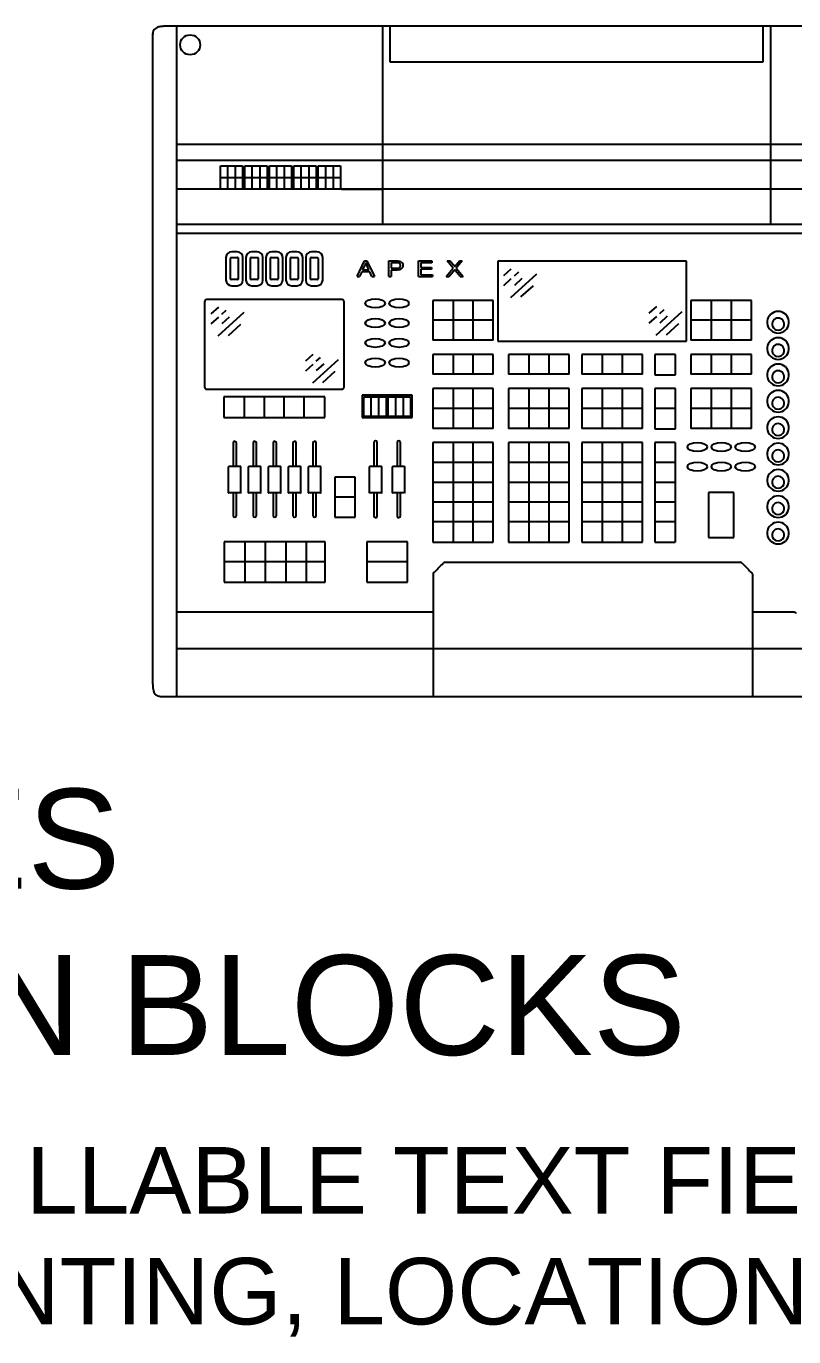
# Model space of a CAD drawing. Extents: x -49 to 275, y -8 to 142.
# Drawn here: x 129.78 to 158.62, y -7.76 to 41.49 of the extents above; entities that cross this region are included whole.
import ezdxf
from ezdxf.enums import TextEntityAlignment as Align

# ---------------------------------------------------------------- set-up
doc = ezdxf.new("R2010")
doc.units = 0
doc.header["$LTSCALE"] = 0.5
doc.header["$MEASUREMENT"] = 0
doc.layers.add('OBJECT', color=7, linetype='CONTINUOUS')
doc.layers.add('RISER', color=7, linetype='CONTINUOUS')
doc.styles.add('ARIAL', font='arial.ttf')

# ---------------------------------------------------------------- blocks, each defined once
blk = doc.blocks.new('*U65')
at = {"layer": 'RISER'}
for p, q in [((16.38, 12.471), (-16.38, 12.471)), ((-16.08, 12.471), (-16.08, -12.715)), ((-8.34, 12.471), (-8.34, 5.048)), ((-8.05, 11.121), (-8.05, 12.471)), ((5.95, 12.471), (5.95, 11.121)), ((6.24, 12.411), (6.21, 12.411)), ((6.21, 12.401), (6.24, 12.401)), ((6.24, 5.048), (6.24, 12.471)), ((-16.98, 12.121), (-16.98, -12.121)), ((-16.976, 12.187), (-16.976, 12.192)), ((6.21, 12.289), (6.24, 12.289)), ((6.24, 12.101), (6.21, 12.101)), ((6.21, 12.071), (6.24, 12.071)), ((5.95, 11.121), (-8.05, 11.121)), ((-8.34, 8.021), (-16.05, 8.021)), ((6.21, 8.021), (-8.31, 8.021)), ((16.05, 8.021), (6.24, 8.021)), ((-8.34, 7.424), (-16.05, 7.424)), ((6.21, 7.424), (-8.31, 7.424)), ((16.05, 7.424), (6.24, 7.424)), ((-14.435, 7.224), (-13.597, 7.224)), ((-14.435, 6.345), (-14.435, 7.224)), ((-14.156, 6.345), (-14.156, 7.224)), ((-13.877, 7.224), (-13.877, 6.345)), ((-13.597, 7.224), (-13.597, 6.345)), ((-13.515, 7.224), (-12.677, 7.224)), ((-13.515, 6.345), (-13.515, 7.224)), ((-13.236, 6.345), (-13.236, 7.224)), ((-12.957, 7.224), (-12.957, 6.345)), ((-12.677, 7.224), (-12.677, 6.345)), ((-12.595, 7.224), (-11.757, 7.224)), ((-12.595, 6.345), (-12.595, 7.224)), ((-12.316, 6.345), (-12.316, 7.224)), ((-12.037, 7.224), (-12.037, 6.345)), ((-11.757, 7.224), (-11.757, 6.345)), ((-11.675, 7.224), (-10.837, 7.224)), ((-11.675, 6.345), (-11.675, 7.224)), ((-11.396, 6.345), (-11.396, 7.224)), ((-11.117, 7.224), (-11.117, 6.345)), ((-10.837, 7.224), (-10.837, 6.345)), ((-10.755, 7.224), (-9.917, 7.224)), ((-10.755, 6.345), (-10.755, 7.224)), ((-10.476, 6.345), (-10.476, 7.224)), ((-10.197, 7.224), (-10.197, 6.345)), ((-9.917, 7.224), (-9.917, 6.345)), ((-14.435, 6.785), (-13.597, 6.785)), ((-13.515, 6.785), (-12.677, 6.785)), ((-12.595, 6.785), (-11.757, 6.785)), ((-11.675, 6.785), (-10.837, 6.785)), ((-10.755, 6.785), (-9.917, 6.785)), ((16.08, 6.345), (-16.08, 6.345)), ((-13.597, 6.345), (-14.435, 6.345)), ((-14.156, 6.348), (-14.156, 6.348)), ((-13.877, 6.348), (-13.877, 6.348)), ((-12.677, 6.345), (-13.515, 6.345)), ((-13.236, 6.348), (-13.236, 6.348)), ((-12.957, 6.348), (-12.957, 6.348)), ((-11.757, 6.345), (-12.595, 6.345)), ((-12.316, 6.348), (-12.316, 6.348)), ((-12.037, 6.348), (-12.037, 6.348)), ((-10.837, 6.345), (-11.675, 6.345)), ((-11.396, 6.348), (-11.396, 6.348)), ((-11.117, 6.348), (-11.117, 6.348)), ((-9.917, 6.345), (-10.755, 6.345)), ((-10.476, 6.348), (-10.476, 6.348)), ((-10.197, 6.348), (-10.197, 6.348)), ((-9.881, 6.345), (-8.34, 6.345)), ((16.08, 5.019), (-16.08, 5.019)), ((16.08, 4.679), (-16.08, 4.679)), ((-13.807, 3.997), (-14.006, 3.997)), ((-13.057, 3.997), (-13.256, 3.997)), ((-12.307, 3.997), (-12.506, 3.997)), ((-11.557, 3.997), (-11.756, 3.997)), ((-10.807, 3.997), (-11.006, 3.997)), ((-14.223, 3.782), (-14.223, 2.932)), ((-14.067, 3.718), (-14.067, 3.009)), ((-14.028, 3.774), (-13.994, 3.776)), ((-13.994, 3.776), (-13.823, 3.776)), ((-13.823, 3.776), (-13.789, 3.774)), ((-13.75, 3.009), (-13.75, 3.718)), ((-13.59, 2.932), (-13.59, 3.782)), ((-13.473, 3.782), (-13.473, 2.932)), ((-13.317, 3.718), (-13.317, 3.009)), ((-13.278, 3.774), (-13.244, 3.776)), ((-13.244, 3.776), (-13.073, 3.776)), ((-13.073, 3.776), (-13.039, 3.774)), ((-13, 3.009), (-13, 3.718)), ((-12.84, 2.932), (-12.84, 3.782)), ((-12.723, 3.782), (-12.723, 2.932)), ((-12.567, 3.718), (-12.567, 3.009)), ((-12.528, 3.774), (-12.494, 3.776)), ((-12.494, 3.776), (-12.323, 3.776)), ((-12.323, 3.776), (-12.289, 3.774)), ((-12.25, 3.009), (-12.25, 3.718)), ((-12.09, 2.932), (-12.09, 3.782)), ((-11.973, 3.782), (-11.973, 2.932)), ((-11.817, 3.718), (-11.817, 3.009)), ((-11.778, 3.774), (-11.744, 3.776)), ((-11.744, 3.776), (-11.573, 3.776)), ((-11.573, 3.776), (-11.539, 3.774)), ((-11.5, 3.009), (-11.5, 3.718)), ((-11.34, 2.932), (-11.34, 3.782)), ((-11.223, 3.782), (-11.223, 2.932)), ((-11.067, 3.718), (-11.067, 3.009)), ((-11.028, 3.774), (-10.994, 3.776)), ((-10.994, 3.776), (-10.823, 3.776)), ((-10.823, 3.776), (-10.789, 3.774)), ((-10.75, 3.009), (-10.75, 3.718)), ((-10.59, 2.932), (-10.59, 3.782)), ((-9.3, 3.066), (-9.014, 3.651)), ((-9.3, 3.067), (-9.014, 3.651)), ((-9.014, 3.473), (-9.093, 3.314)), ((-9.014, 3.651), (-8.931, 3.651)), ((-9.014, 3.651), (-9.014, 3.651)), ((-9.014, 3.651), (-8.931, 3.651)), ((-8.931, 3.651), (-8.645, 3.066)), ((-8.931, 3.651), (-8.931, 3.651)), ((-8.931, 3.651), (-8.645, 3.067)), ((-8.852, 3.314), (-8.921, 3.469)), ((-8.106, 3.651), (-7.844, 3.651)), ((-8.106, 3.066), (-8.106, 3.651)), ((-8.106, 3.651), (-7.844, 3.651)), ((-7.835, 3.583), (-8.015, 3.583)), ((-8.015, 3.583), (-8.015, 3.374)), ((-7.844, 3.651), (-7.844, 3.651)), ((-7.738, 3.645), (-7.738, 3.645)), ((-7.576, 3.483), (-7.576, 3.483)), ((-6.993, 3.066), (-6.993, 3.651)), ((-6.993, 3.651), (-6.486, 3.651)), ((-6.993, 3.651), (-6.486, 3.651)), ((-6.486, 3.583), (-6.902, 3.583)), ((-6.902, 3.583), (-6.902, 3.404)), ((-6.486, 3.651), (-6.486, 3.583)), ((-5.914, 3.651), (-5.914, 3.651)), ((-5.914, 3.651), (-5.803, 3.651)), ((-5.914, 3.651), (-5.803, 3.651)), ((-5.684, 3.378), (-5.914, 3.651)), ((-5.803, 3.651), (-5.803, 3.651)), ((-5.803, 3.651), (-5.677, 3.502)), ((-5.803, 3.651), (-5.677, 3.502)), ((-5.677, 3.502), (-5.677, 3.502)), ((-5.58, 3.499), (-5.45, 3.651)), ((-5.58, 3.499), (-5.45, 3.651)), ((-5.58, 3.499), (-5.58, 3.499)), ((-5.347, 3.651), (-5.574, 3.381)), ((-5.45, 3.651), (-5.45, 3.651)), ((-5.45, 3.651), (-5.347, 3.651)), ((-5.45, 3.651), (-5.347, 3.651)), ((-5.347, 3.651), (-5.347, 3.651)), ((3.074, 3.641), (-4.013, 3.641)), ((-4.013, 3.641), (-4.013, 0.639)), ((3.074, 0.639), (3.074, 3.641)), ((-13.994, 2.954), (-14.028, 2.955)), ((-13.789, 2.955), (-13.823, 2.954)), ((-13.244, 2.954), (-13.278, 2.955)), ((-13.039, 2.955), (-13.073, 2.954)), ((-12.494, 2.954), (-12.528, 2.955)), ((-12.289, 2.955), (-12.323, 2.954)), ((-11.744, 2.954), (-11.778, 2.955)), ((-11.539, 2.955), (-11.573, 2.954)), ((-10.994, 2.954), (-11.028, 2.955)), ((-10.789, 2.955), (-10.823, 2.954)), ((-9.3, 3.067), (-9.3, 3.066)), ((-9.3, 3.066), (-9.203, 3.066)), ((-9.123, 3.246), (-9.203, 3.066)), ((-8.822, 3.246), (-9.123, 3.246)), ((-9.093, 3.314), (-8.852, 3.314)), ((-9.093, 3.314), (-8.852, 3.314)), ((-8.742, 3.066), (-8.822, 3.246)), ((-8.742, 3.066), (-8.645, 3.066)), ((-8.645, 3.067), (-8.645, 3.066)), ((-8.106, 3.066), (-8.015, 3.066)), ((-8.015, 3.374), (-7.833, 3.374)), ((-8.015, 3.374), (-7.833, 3.374)), ((-7.837, 3.306), (-8.015, 3.306)), ((-8.015, 3.306), (-8.015, 3.066)), ((-7.833, 3.374), (-7.833, 3.374)), ((-6.993, 3.066), (-6.471, 3.066)), ((-6.902, 3.404), (-6.509, 3.404)), ((-6.902, 3.404), (-6.509, 3.404)), ((-6.509, 3.336), (-6.902, 3.336)), ((-6.902, 3.336), (-6.902, 3.134)), ((-6.902, 3.134), (-6.471, 3.134)), ((-6.902, 3.134), (-6.471, 3.134)), ((-6.509, 3.404), (-6.509, 3.336)), ((-6.471, 3.134), (-6.471, 3.066)), ((-5.952, 3.066), (-5.684, 3.378)), ((-5.952, 3.067), (-5.684, 3.378)), ((-5.952, 3.067), (-5.952, 3.066)), ((-5.952, 3.066), (-5.839, 3.066)), ((-5.667, 3.27), (-5.839, 3.066)), ((-5.629, 3.443), (-5.629, 3.443)), ((-5.42, 3.066), (-5.598, 3.276)), ((-5.574, 3.381), (-5.309, 3.066)), ((-5.574, 3.381), (-5.309, 3.067)), ((-5.42, 3.066), (-5.309, 3.066)), ((-5.309, 3.067), (-5.309, 3.066)), ((-3.787, 3.105), (-3.507, 3.358)), ((-3.787, 2.731), (-3.507, 2.985)), ((-3.524, 2.282), (-2.55, 3.163)), ((-3.388, 3.093), (-3.226, 3.238)), ((-3.378, 2.745), (-3.097, 2.998)), ((-14.006, 2.717), (-13.807, 2.717)), ((-13.823, 2.954), (-13.994, 2.954)), ((-13.256, 2.717), (-13.057, 2.717)), ((-13.073, 2.954), (-13.244, 2.954)), ((-12.506, 2.717), (-12.307, 2.717)), ((-12.323, 2.954), (-12.494, 2.954)), ((-11.756, 2.717), (-11.557, 2.717)), ((-11.573, 2.954), (-11.744, 2.954)), ((-11.006, 2.717), (-10.807, 2.717)), ((-10.823, 2.954), (-10.994, 2.954)), ((-3.142, 2.295), (-2.675, 2.717)), ((-15.027, 2.119), (-15.027, -1.089)), ((-9.867, 2.198), (-14.947, 2.198)), ((-9.787, -1.089), (-9.787, 2.119)), ((-4.182, 2.169), (-6.457, 2.169)), ((-6.457, 2.169), (-6.457, 0.676)), ((-5.694, 2.169), (-5.694, 0.676)), ((-4.944, 2.169), (-4.944, 0.676)), ((-4.182, 0.676), (-4.182, 2.169)), ((5.518, 2.169), (3.243, 2.169)), ((3.243, 2.169), (3.243, 0.676)), ((4.006, 2.169), (4.006, 0.676)), ((4.756, 2.169), (4.756, 0.676)), ((5.518, 0.676), (5.518, 2.169)), ((-14.779, 1.662), (-14.498, 1.916)), ((-14.779, 1.288), (-14.498, 1.542)), ((-14.516, 0.839), (-13.541, 1.72)), ((-14.379, 1.65), (-14.218, 1.796)), ((-14.369, 1.302), (-14.089, 1.555)), ((1.679, 1.688), (1.959, 1.942)), ((1.679, 1.314), (1.959, 1.568)), ((1.941, 0.865), (2.916, 1.746)), ((2.078, 1.676), (2.24, 1.821)), ((2.088, 1.328), (2.369, 1.581)), ((-14.133, 0.853), (-13.666, 1.275)), ((-4.182, 1.419), (-6.457, 1.419)), ((2.324, 0.878), (2.791, 1.301)), ((5.518, 1.419), (3.243, 1.419)), ((-4.182, 0.676), (-6.457, 0.676)), ((-4.013, 0.639), (3.074, 0.639)), ((5.518, 0.676), (3.243, 0.676)), ((-11.23, -0.107), (-10.949, 0.146)), ((-10.83, -0.12), (-10.669, 0.026)), ((-4.182, 0.138), (-6.457, 0.138)), ((-6.457, 0.138), (-6.457, -0.611)), ((-5.694, 0.138), (-5.694, -0.611)), ((-4.944, 0.138), (-4.944, -0.611)), ((-4.182, -0.611), (-4.182, 0.138)), ((-1.332, 0.138), (-3.607, 0.138)), ((-3.607, 0.138), (-3.607, -0.611)), ((-2.844, 0.138), (-2.844, -0.611)), ((-2.094, 0.138), (-2.094, -0.611)), ((-1.332, -0.611), (-1.332, 0.138)), ((1.418, 0.138), (-0.857, 0.138)), ((-0.857, 0.138), (-0.857, -0.611)), ((-0.094, 0.138), (-0.094, -0.611)), ((0.656, 0.138), (0.656, -0.611)), ((1.418, -0.611), (1.418, 0.138)), ((2.668, 0.138), (1.893, 0.138)), ((1.893, 0.138), (1.893, -0.629)), ((2.668, -0.629), (2.668, 0.138)), ((5.518, 0.138), (3.243, 0.138)), ((3.243, 0.138), (3.243, -0.611)), ((4.006, 0.138), (4.006, -0.611)), ((4.756, 0.138), (4.756, -0.611)), ((5.518, -0.611), (5.518, 0.138)), ((-11.23, -0.481), (-10.949, -0.227)), ((-10.967, -0.931), (-9.992, -0.049)), ((-10.82, -0.468), (-10.54, -0.214)), ((-10.584, -0.917), (-10.117, -0.495)), ((-4.182, -0.611), (-6.457, -0.611)), ((-1.332, -0.611), (-3.607, -0.611)), ((1.418, -0.611), (-0.857, -0.611)), ((1.893, -0.629), (2.668, -0.629)), ((5.518, -0.611), (3.243, -0.611)), ((-14.947, -1.169), (-9.867, -1.169)), ((-10.511, -1.461), (-14.303, -1.461)), ((-14.303, -1.461), (-14.303, -2.228)), ((-10.511, -2.228), (-10.511, -1.461)), ((-7.233, -1.392), (-9.104, -1.392)), ((-9.104, -1.392), (-9.104, -2.235)), ((-9.048, -1.461), (-8.21, -1.461)), ((-9.048, -2.192), (-9.048, -1.461)), ((-8.768, -2.192), (-8.768, -1.461)), ((-8.489, -1.461), (-8.489, -2.192)), ((-8.21, -1.461), (-8.21, -2.192)), ((-8.169, -1.392), (-8.169, -2.235)), ((-8.128, -1.461), (-7.29, -1.461)), ((-8.128, -2.192), (-8.128, -1.461)), ((-7.848, -2.192), (-7.848, -1.461)), ((-7.569, -1.461), (-7.569, -2.192)), ((-7.29, -1.461), (-7.29, -2.192)), ((-7.233, -2.235), (-7.233, -1.392)), ((-4.182, -1.149), (-6.457, -1.149)), ((-6.457, -1.149), (-6.457, -2.641)), ((-5.694, -1.149), (-5.694, -2.641)), ((-4.944, -1.149), (-4.944, -2.641)), ((-4.182, -2.641), (-4.182, -1.149)), ((-1.332, -1.149), (-3.607, -1.149)), ((-3.607, -1.149), (-3.607, -2.641)), ((-2.844, -1.149), (-2.844, -2.641)), ((-2.094, -1.149), (-2.094, -2.641)), ((-1.332, -2.641), (-1.332, -1.149)), ((1.418, -1.149), (-0.857, -1.149)), ((-0.857, -1.149), (-0.857, -2.641)), ((-0.094, -1.149), (-0.094, -2.641)), ((0.656, -1.149), (0.656, -2.641)), ((1.418, -2.641), (1.418, -1.149)), ((2.668, -1.149), (1.893, -1.149)), ((1.893, -1.149), (1.893, -2.659)), ((2.668, -2.659), (2.668, -1.149)), ((5.518, -1.149), (3.243, -1.149)), ((3.243, -1.149), (3.243, -2.641)), ((4.006, -1.149), (4.006, -2.641)), ((4.756, -1.149), (4.756, -2.641)), ((5.518, -2.641), (5.518, -1.149)), ((-4.182, -1.898), (-6.457, -1.898)), ((-1.332, -1.898), (-3.607, -1.898)), ((1.418, -1.898), (-0.857, -1.898)), ((2.668, -1.898), (1.893, -1.898)), ((5.518, -1.898), (3.243, -1.898)), ((-14.303, -2.228), (-10.511, -2.228)), ((-9.104, -2.235), (-7.233, -2.235)), ((-8.21, -2.192), (-9.048, -2.192)), ((-8.768, -2.189), (-8.768, -2.189)), ((-8.489, -2.189), (-8.489, -2.189)), ((-7.29, -2.192), (-8.128, -2.192)), ((-7.848, -2.189), (-7.848, -2.189)), ((-7.569, -2.189), (-7.569, -2.189)), ((-4.182, -2.641), (-6.457, -2.641)), ((-1.332, -2.641), (-3.607, -2.641)), ((1.418, -2.641), (-0.857, -2.641)), ((1.893, -2.659), (2.668, -2.659)), ((5.518, -2.641), (3.243, -2.641)), ((-13.956, -3.189), (-13.956, -4.079)), ((-13.831, -4.079), (-13.831, -3.189)), ((-13.206, -3.189), (-13.206, -4.079)), ((-13.081, -4.079), (-13.081, -3.189)), ((-12.456, -3.189), (-12.456, -4.079)), ((-12.448, -3.159), (-12.448, -4.079)), ((-12.331, -4.079), (-12.331, -3.189)), ((-11.706, -3.189), (-11.706, -4.079)), ((-11.581, -4.079), (-11.581, -3.189)), ((-10.956, -3.189), (-10.956, -4.079)), ((-10.831, -4.079), (-10.831, -3.189)), ((-8.666, -3.167), (-8.666, -4.08)), ((-8.541, -4.08), (-8.541, -3.167)), ((-7.796, -3.167), (-7.796, -4.08)), ((-7.671, -4.08), (-7.671, -3.167)), ((-4.182, -3.179), (-6.457, -3.179)), ((-6.457, -3.179), (-6.457, -6.917)), ((-5.694, -3.179), (-5.694, -6.917)), ((-4.944, -3.179), (-4.944, -6.917)), ((-4.182, -6.917), (-4.182, -3.179)), ((-1.332, -3.179), (-3.607, -3.179)), ((-3.607, -3.179), (-3.607, -6.917)), ((-2.844, -3.179), (-2.844, -6.917)), ((-2.094, -3.179), (-2.094, -6.917)), ((-1.332, -6.917), (-1.332, -3.179)), ((1.418, -3.179), (-0.857, -3.179)), ((-0.857, -3.179), (-0.857, -6.917)), ((-0.094, -3.179), (-0.094, -6.917)), ((0.656, -3.179), (0.656, -6.917)), ((1.418, -6.917), (1.418, -3.179)), ((2.656, -3.179), (1.893, -3.179)), ((1.893, -3.179), (1.893, -6.917)), ((2.656, -3.179), (2.656, -6.917)), ((-4.182, -3.928), (-6.457, -3.928)), ((-1.332, -3.928), (-3.607, -3.928)), ((1.418, -3.928), (-0.857, -3.928)), ((2.656, -3.928), (1.893, -3.928)), ((-14.126, -5.059), (-14.126, -4.089)), ((-13.671, -4.079), (-14.116, -4.079)), ((-13.661, -5.059), (-13.661, -4.089)), ((-13.376, -5.059), (-13.376, -4.089)), ((-12.921, -4.079), (-13.366, -4.079)), ((-12.911, -5.059), (-12.911, -4.089)), ((-12.626, -5.059), (-12.626, -4.089)), ((-12.171, -4.079), (-12.616, -4.079)), ((-12.161, -5.059), (-12.161, -4.089)), ((-11.876, -5.059), (-11.876, -4.089)), ((-11.421, -4.079), (-11.866, -4.079)), ((-11.411, -5.059), (-11.411, -4.089)), ((-11.126, -5.059), (-11.126, -4.089)), ((-10.671, -4.079), (-11.116, -4.079)), ((-10.661, -5.059), (-10.661, -4.089)), ((-8.836, -5.06), (-8.836, -4.09)), ((-8.381, -4.08), (-8.826, -4.08)), ((-8.371, -5.06), (-8.371, -4.09)), ((-7.966, -5.06), (-7.966, -4.09)), ((-7.511, -4.08), (-7.956, -4.08)), ((-7.501, -5.06), (-7.501, -4.09)), ((-9.365, -4.474), (-10.131, -4.474)), ((-10.131, -4.474), (-10.131, -5.974)), ((-9.365, -5.974), (-9.365, -4.474)), ((-4.182, -4.671), (-6.457, -4.671)), ((-1.332, -4.671), (-3.607, -4.671)), ((1.418, -4.671), (-0.857, -4.671)), ((2.656, -4.671), (1.893, -4.671)), ((-13.671, -5.069), (-14.116, -5.069)), ((-13.956, -5.069), (-13.956, -5.918)), ((-13.831, -5.918), (-13.831, -5.069)), ((-12.921, -5.069), (-13.366, -5.069)), ((-13.206, -5.069), (-13.206, -5.918)), ((-13.081, -5.918), (-13.081, -5.069)), ((-12.171, -5.069), (-12.616, -5.069)), ((-12.456, -5.069), (-12.456, -5.918)), ((-12.331, -5.918), (-12.331, -5.069)), ((-11.421, -5.069), (-11.866, -5.069)), ((-11.706, -5.069), (-11.706, -5.918)), ((-11.581, -5.918), (-11.581, -5.069)), ((-10.671, -5.069), (-11.116, -5.069)), ((-10.956, -5.069), (-10.956, -5.918)), ((-10.831, -5.918), (-10.831, -5.069)), ((-10.131, -5.221), (-9.365, -5.221)), ((-8.381, -5.07), (-8.826, -5.07)), ((-8.666, -5.07), (-8.666, -5.94)), ((-8.541, -5.94), (-8.541, -5.07)), ((-7.511, -5.07), (-7.956, -5.07)), ((-7.796, -5.07), (-7.796, -5.94)), ((-7.671, -5.94), (-7.671, -5.07)), ((-4.182, -5.414), (-6.457, -5.414)), ((-1.332, -5.414), (-3.607, -5.414)), ((1.418, -5.414), (-0.857, -5.414)), ((2.656, -5.414), (1.893, -5.414)), ((4.861, -5.055), (3.901, -5.055)), ((3.901, -5.055), (3.901, -6.739)), ((4.861, -6.739), (4.861, -5.055)), ((-10.131, -5.974), (-9.365, -5.974)), ((-4.182, -6.157), (-6.457, -6.157)), ((-1.332, -6.157), (-3.607, -6.157)), ((1.418, -6.157), (-0.857, -6.157)), ((2.656, -6.157), (1.893, -6.157)), ((3.901, -6.739), (4.861, -6.739)), ((-10.498, -6.906), (-14.29, -6.906)), ((-14.29, -6.906), (-14.29, -8.426)), ((-13.519, -6.906), (-13.519, -8.426)), ((-12.749, -6.906), (-12.749, -8.426)), ((-11.979, -6.906), (-11.979, -8.426)), ((-11.208, -6.906), (-11.208, -8.426)), ((-10.498, -8.426), (-10.498, -6.906)), ((-7.406, -6.906), (-8.931, -6.906)), ((-8.931, -6.906), (-8.931, -8.426)), ((-7.406, -8.426), (-7.406, -6.906)), ((-6.457, -6.917), (-4.182, -6.917)), ((-3.607, -6.917), (-1.332, -6.917)), ((-0.857, -6.917), (1.418, -6.917)), ((1.893, -6.917), (2.656, -6.917)), ((-10.498, -7.662), (-14.29, -7.662)), ((-7.406, -7.662), (-8.931, -7.662)), ((-5.99, -7.675), (5.096, -7.675)), ((5.167, -7.703), (5.167, -7.704)), ((-6.437, -8.088), (-6.437, -12.714)), ((5.551, -8.105), (5.551, -12.715)), ((-14.29, -8.426), (-10.498, -8.426)), ((-8.931, -8.426), (-7.406, -8.426)), ((-6.437, -9.552), (-16.08, -9.552)), ((7.107, -9.552), (5.551, -9.552)), ((16.08, -10.921), (-16.08, -10.921)), ((-16.649, -12.714), (16.63, -12.715))]:
    blk.add_line(p, q, dxfattribs=at)
at = {"layer": 'RISER', "flags": 128}
for points in [[(6.518, 0.941), (6.594, 0.948), (6.666, 0.968), (6.734, 1.001), (6.794, 1.047), (6.845, 1.102), (6.885, 1.166), (6.913, 1.235), (6.927, 1.309), (6.927, 1.384), (6.913, 1.458), (6.885, 1.528), (6.845, 1.591), (6.794, 1.647), (6.734, 1.692), (6.666, 1.725), (6.594, 1.746), (6.518, 1.753), (6.443, 1.746), (6.37, 1.725), (6.302, 1.692), (6.242, 1.647), (6.191, 1.591), (6.151, 1.528), (6.124, 1.458), (6.11, 1.384), (6.11, 1.309), (6.124, 1.235), (6.151, 1.166), (6.191, 1.102), (6.242, 1.047), (6.302, 1.001), (6.37, 0.968), (6.443, 0.948), (6.518, 0.941)], [(6.518, -0.05), (6.594, -0.043), (6.666, -0.022), (6.734, 0.011), (6.794, 0.056), (6.845, 0.112), (6.885, 0.175), (6.913, 0.245), (6.927, 0.319), (6.927, 0.394), (6.913, 0.467), (6.885, 0.537), (6.845, 0.601), (6.794, 0.656), (6.734, 0.702), (6.666, 0.735), (6.594, 0.755), (6.518, 0.762), (6.443, 0.755), (6.37, 0.735), (6.302, 0.702), (6.242, 0.656), (6.191, 0.601), (6.151, 0.537), (6.124, 0.467), (6.11, 0.394), (6.11, 0.319), (6.124, 0.245), (6.151, 0.175), (6.191, 0.112), (6.242, 0.056), (6.302, 0.011), (6.37, -0.022), (6.443, -0.043), (6.518, -0.05)], [(6.518, -1.04), (6.594, -1.033), (6.666, -1.013), (6.734, -0.979), (6.794, -0.934), (6.845, -0.879), (6.885, -0.815), (6.913, -0.745), (6.927, -0.671), (6.927, -0.596), (6.913, -0.523), (6.885, -0.453), (6.845, -0.389), (6.794, -0.334), (6.734, -0.289), (6.666, -0.255), (6.594, -0.235), (6.518, -0.228), (6.443, -0.235), (6.37, -0.255), (6.302, -0.289), (6.242, -0.334), (6.191, -0.389), (6.151, -0.453), (6.124, -0.523), (6.11, -0.596), (6.11, -0.671), (6.124, -0.745), (6.151, -0.815), (6.191, -0.879), (6.242, -0.934), (6.302, -0.979), (6.37, -1.013), (6.443, -1.033), (6.518, -1.04)], [(6.518, -2.03), (6.594, -2.023), (6.666, -2.003), (6.734, -1.969), (6.794, -1.924), (6.845, -1.869), (6.885, -1.805), (6.913, -1.735), (6.927, -1.662), (6.927, -1.587), (6.913, -1.513), (6.885, -1.443), (6.845, -1.38), (6.794, -1.324), (6.734, -1.279), (6.666, -1.246), (6.594, -1.225), (6.518, -1.218), (6.443, -1.225), (6.37, -1.246), (6.302, -1.279), (6.242, -1.324), (6.191, -1.38), (6.151, -1.443), (6.124, -1.513), (6.11, -1.587), (6.11, -1.662), (6.124, -1.735), (6.151, -1.805), (6.191, -1.869), (6.242, -1.924), (6.302, -1.969), (6.37, -2.003), (6.443, -2.023), (6.518, -2.03)], [(6.518, -3.02), (6.594, -3.014), (6.666, -2.993), (6.734, -2.96), (6.794, -2.915), (6.845, -2.859), (6.885, -2.795), (6.913, -2.726), (6.927, -2.652), (6.927, -2.577), (6.913, -2.503), (6.885, -2.433), (6.845, -2.37), (6.794, -2.314), (6.734, -2.269), (6.666, -2.236), (6.594, -2.215), (6.518, -2.208), (6.443, -2.215), (6.37, -2.236), (6.302, -2.269), (6.242, -2.314), (6.191, -2.37), (6.151, -2.433), (6.124, -2.503), (6.11, -2.577), (6.11, -2.652), (6.124, -2.726), (6.151, -2.795), (6.191, -2.859), (6.242, -2.915), (6.302, -2.96), (6.37, -2.993), (6.443, -3.014), (6.518, -3.02)], [(6.518, -4.011), (6.594, -4.004), (6.666, -3.983), (6.734, -3.95), (6.794, -3.905), (6.845, -3.849), (6.885, -3.786), (6.913, -3.716), (6.927, -3.642), (6.927, -3.567), (6.913, -3.494), (6.885, -3.424), (6.845, -3.36), (6.794, -3.305), (6.734, -3.26), (6.666, -3.226), (6.594, -3.206), (6.518, -3.199), (6.443, -3.206), (6.37, -3.226), (6.302, -3.26), (6.242, -3.305), (6.191, -3.36), (6.151, -3.424), (6.124, -3.494), (6.11, -3.567), (6.11, -3.642), (6.124, -3.716), (6.151, -3.786), (6.191, -3.849), (6.242, -3.905), (6.302, -3.95), (6.37, -3.983), (6.443, -4.004), (6.518, -4.011)], [(6.518, -5.001), (6.594, -4.994), (6.666, -4.974), (6.734, -4.94), (6.794, -4.895), (6.845, -4.84), (6.885, -4.776), (6.913, -4.706), (6.927, -4.632), (6.927, -4.558), (6.913, -4.484), (6.885, -4.414), (6.845, -4.35), (6.794, -4.295), (6.734, -4.25), (6.666, -4.216), (6.594, -4.196), (6.518, -4.189), (6.443, -4.196), (6.37, -4.216), (6.302, -4.25), (6.242, -4.295), (6.191, -4.35), (6.151, -4.414), (6.124, -4.484), (6.11, -4.558), (6.11, -4.632), (6.124, -4.706), (6.151, -4.776), (6.191, -4.84), (6.242, -4.895), (6.302, -4.94), (6.37, -4.974), (6.443, -4.994), (6.518, -5.001)], [(6.518, -5.991), (6.594, -5.984), (6.666, -5.964), (6.734, -5.93), (6.794, -5.885), (6.845, -5.83), (6.885, -5.766), (6.913, -5.696), (6.927, -5.623), (6.927, -5.548), (6.913, -5.474), (6.885, -5.404), (6.845, -5.341), (6.794, -5.285), (6.734, -5.24), (6.666, -5.207), (6.594, -5.186), (6.518, -5.179), (6.443, -5.186), (6.37, -5.207), (6.302, -5.24), (6.242, -5.285), (6.191, -5.341), (6.151, -5.404), (6.124, -5.474), (6.11, -5.548), (6.11, -5.623), (6.124, -5.696), (6.151, -5.766), (6.191, -5.83), (6.242, -5.885), (6.302, -5.93), (6.37, -5.964), (6.443, -5.984), (6.518, -5.991)], [(6.518, -6.982), (6.594, -6.975), (6.666, -6.954), (6.734, -6.921), (6.794, -6.876), (6.845, -6.82), (6.885, -6.757), (6.913, -6.687), (6.927, -6.613), (6.927, -6.538), (6.913, -6.464), (6.885, -6.395), (6.845, -6.331), (6.794, -6.275), (6.734, -6.23), (6.666, -6.197), (6.594, -6.176), (6.518, -6.17), (6.443, -6.176), (6.37, -6.197), (6.302, -6.23), (6.242, -6.275), (6.191, -6.331), (6.151, -6.395), (6.124, -6.464), (6.11, -6.538), (6.11, -6.613), (6.124, -6.687), (6.151, -6.757), (6.191, -6.82), (6.242, -6.876), (6.302, -6.921), (6.37, -6.954), (6.443, -6.975), (6.518, -6.982)]]:
    blk.add_lwpolyline(points, dxfattribs=at)
at = {"layer": 'RISER'}
for points in [[(-13.532, -2.228), (-13.532, -1.461)], [(-12.782, -2.228), (-12.782, -1.461)], [(-12.032, -2.228), (-12.032, -1.461)], [(-11.282, -2.228), (-11.282, -1.461)]]:
    blk.add_lwpolyline(points, dxfattribs=at)
blk.add_circle((-15.57, 11.771), 0.375, dxfattribs=at)
for centre, radius, start, end in [((-14.007, 3.781), 0.216, 89.7212, 179.7185), ((-13.806, 3.781), 0.216, 0.2815, 90.2788), ((-13.257, 3.781), 0.216, 89.7212, 179.7185), ((-13.056, 3.781), 0.216, 0.2815, 90.2788), ((-12.507, 3.781), 0.216, 89.7212, 179.7185), ((-12.306, 3.781), 0.216, 0.2815, 90.2788), ((-11.757, 3.781), 0.216, 89.7212, 179.7185), ((-11.556, 3.781), 0.216, 0.2815, 90.2788), ((-11.007, 3.781), 0.216, 89.7212, 179.7185), ((-10.806, 3.781), 0.216, 0.2815, 90.2788), ((-14.007, 2.933), 0.216, 180.2815, 270.2788), ((-13.806, 2.933), 0.216, 269.7212, 359.7185), ((-13.257, 2.933), 0.216, 180.2815, 270.2788), ((-13.056, 2.933), 0.216, 269.7212, 359.7185), ((-12.507, 2.933), 0.216, 180.2815, 270.2788), ((-12.306, 2.933), 0.216, 269.7212, 359.7185), ((-11.757, 2.933), 0.216, 180.2815, 270.2788), ((-11.556, 2.933), 0.216, 269.7212, 359.7185), ((-11.007, 2.933), 0.216, 180.2815, 270.2788), ((-10.806, 2.933), 0.216, 269.7212, 359.7185), ((-14.947, 2.119), 0.0796, 89.7212, 179.7185), ((-9.866, 2.119), 0.0796, 0.2815, 90.2788), ((6.517, 1.276), 0.225, 89.5704, 201.7712), ((6.52, 1.276), 0.225, 338.1736, 90.4297), ((6.518, 1.279), 0.228, 202.2851, 337.6606), ((6.517, 0.286), 0.225, 89.5704, 201.7712), ((6.52, 0.286), 0.225, 338.1736, 90.4297), ((6.518, 0.289), 0.228, 202.2851, 337.6606), ((6.517, -0.704), 0.225, 89.5704, 201.7712), ((6.52, -0.704), 0.225, 338.1736, 90.4297), ((6.518, -0.701), 0.228, 202.2851, 337.6606), ((-14.947, -1.089), 0.0796, 180.2815, 270.2788), ((-9.866, -1.089), 0.0796, 269.7212, 359.7185), ((6.517, -1.695), 0.225, 89.5704, 201.7712), ((6.52, -1.695), 0.225, 338.1736, 90.4297), ((6.518, -1.692), 0.228, 202.2851, 337.6606), ((6.517, -2.685), 0.225, 89.5704, 201.7712), ((6.52, -2.685), 0.225, 338.1736, 90.4297), ((6.518, -2.682), 0.228, 202.2851, 337.6606), ((-13.894, -3.19), 0.0625, 0.4509, 179.5491), ((-13.144, -3.19), 0.0625, 0.4509, 179.5491), ((-12.394, -3.19), 0.0625, 0.4509, 179.5491), ((-11.644, -3.19), 0.0625, 0.4509, 179.5491), ((-10.894, -3.19), 0.0625, 0.4509, 179.5491), ((-8.604, -3.168), 0.0625, 0.4509, 179.5491), ((-7.734, -3.168), 0.0625, 0.4509, 179.5491), ((6.517, -3.675), 0.225, 89.5704, 201.7712), ((6.518, -3.672), 0.228, 202.2851, 337.6606), ((6.52, -3.675), 0.225, 338.1736, 90.4297), ((6.517, -4.665), 0.225, 89.5704, 201.7712), ((6.518, -4.663), 0.228, 202.2851, 337.6606), ((6.52, -4.665), 0.225, 338.1736, 90.4297), ((6.517, -5.656), 0.225, 89.5704, 201.7712), ((6.518, -5.653), 0.228, 202.2851, 337.6606), ((6.52, -5.656), 0.225, 338.1736, 90.4297), ((-13.894, -5.918), 0.0625, 180.4509, 359.5491), ((-13.144, -5.918), 0.0625, 180.4509, 359.5491), ((-12.394, -5.918), 0.0625, 180.4509, 359.5491), ((-11.644, -5.918), 0.0625, 180.4509, 359.5491), ((-10.894, -5.918), 0.0625, 180.4509, 359.5491), ((-8.604, -5.94), 0.0625, 180.4509, 359.5491), ((-7.734, -5.94), 0.0625, 180.4509, 359.5491), ((6.517, -6.646), 0.225, 89.5704, 201.7712), ((6.518, -6.643), 0.228, 202.2851, 337.6606), ((6.52, -6.646), 0.225, 338.1736, 90.4297), ((-5.99, -7.776), 0.101, 90.0125, 134.597), ((5.096, -7.776), 0.101, 45.403, 89.9875), ((5.526, -8.105), 0.0247, 0.0787, 45.3145)]:
    blk.add_arc(centre, radius, start, end, dxfattribs=at)
for centre in [(-8.619, 2.056), (-7.719, 2.056), (-8.619, 1.314), (-7.719, 1.314), (-8.619, 0.571), (-7.719, 0.571), (-8.619, -0.172), (-7.719, -0.172), (3.481, -3.34), (4.381, -3.34), (5.281, -3.34), (3.481, -4.083), (4.381, -4.083), (5.281, -4.083)]:
    blk.add_ellipse(centre, major_axis=(0.37, 0), ratio=0.454988, dxfattribs=at)
for centre, major_axis, ratio, start_param, end_param in [((-14.116, -4.089), (-0.00545, 0.00849), 0.990056, 5.716861, 7.278569), ((-13.671, -4.089), (0.00545, 0.00849), 0.990056, 5.287801, 6.849509), ((-13.366, -4.089), (-0.00545, 0.00849), 0.990056, 5.716861, 7.278569), ((-12.921, -4.089), (0.00545, 0.00849), 0.990056, 5.287801, 6.849509), ((-12.616, -4.089), (-0.00545, 0.00849), 0.990056, 5.716861, 7.278569), ((-12.171, -4.089), (0.00545, 0.00849), 0.990056, 5.287801, 6.849509), ((-11.866, -4.089), (-0.00545, 0.00849), 0.990056, 5.716861, 7.278569), ((-11.421, -4.089), (0.00545, 0.00849), 0.990056, 5.287801, 6.849509), ((-11.116, -4.089), (-0.00545, 0.00849), 0.990056, 5.716861, 7.278569), ((-10.671, -4.089), (0.00545, 0.00849), 0.990056, 5.287801, 6.849509), ((-8.826, -4.09), (-0.00545, 0.00849), 0.990056, 5.716861, 7.278569), ((-8.381, -4.09), (0.00545, 0.00849), 0.990056, 5.287801, 6.849509), ((-7.956, -4.09), (-0.00545, 0.00849), 0.990056, 5.716861, 7.278569), ((-7.511, -4.09), (0.00545, 0.00849), 0.990056, 5.287801, 6.849509), ((-14.116, -5.059), (0.00545, 0.00849), 0.990056, 2.146208, 3.707917), ((-13.671, -5.059), (-0.00545, 0.00849), 0.990056, 2.575269, 4.136977), ((-13.366, -5.059), (0.00545, 0.00849), 0.990056, 2.146208, 3.707917), ((-12.921, -5.059), (-0.00545, 0.00849), 0.990056, 2.575269, 4.136977), ((-12.616, -5.059), (0.00545, 0.00849), 0.990056, 2.146208, 3.707917), ((-12.171, -5.059), (-0.00545, 0.00849), 0.990056, 2.575269, 4.136977), ((-11.866, -5.059), (0.00545, 0.00849), 0.990056, 2.146208, 3.707917), ((-11.421, -5.059), (-0.00545, 0.00849), 0.990056, 2.575269, 4.136977), ((-11.116, -5.059), (0.00545, 0.00849), 0.990056, 2.146208, 3.707917), ((-10.671, -5.059), (-0.00545, 0.00849), 0.990056, 2.575269, 4.136977), ((-8.826, -5.06), (0.00545, 0.00849), 0.990056, 2.146208, 3.707917), ((-8.381, -5.06), (-0.00545, 0.00849), 0.990056, 2.575269, 4.136977), ((-7.956, -5.06), (0.00545, 0.00849), 0.990056, 2.146208, 3.707917), ((-7.511, -5.06), (-0.00545, 0.00849), 0.990056, 2.575269, 4.136977), ((-19.836, -10.073), (69.735, 69.724), 0.08234, 4.822935, 4.828423), ((18.943, -10.073), (69.735, -69.724), 0.08234, 4.596355, 4.601843)]:
    blk.add_ellipse(centre, major_axis=major_axis, ratio=ratio, start_param=start_param, end_param=end_param, dxfattribs=at)
for points, knots in [([(-16.38, 12.471), (-16.429, 12.471), (-16.527, 12.471), (-16.673, 12.461), (-16.797, 12.431), (-16.888, 12.384), (-16.944, 12.32), (-16.969, 12.249), (-16.979, 12.18), (-16.98, 12.14), (-16.98, 12.121), (-16.98, 12.121)], [0, 0, 0, 0, 0.181912, 0.363659, 0.542983, 0.650148, 0.741059, 0.849563, 0.927548, 0.999997, 1, 1, 1, 1]), ([(-16.93, 12.332), (-16.93, 12.332), (-16.93, 12.333), (-16.929, 12.333), (-16.928, 12.335), (-16.927, 12.337), (-16.925, 12.339), (-16.925, 12.339)], [0, 0, 0, 0, 0.098731, 0.229098, 0.438926, 0.789422, 1, 1, 1, 1]), ([(-16.925, 12.339), (-16.922, 12.343), (-16.918, 12.348), (-16.913, 12.353), (-16.911, 12.356), (-16.91, 12.357), (-16.91, 12.357), (-16.91, 12.357)], [0, 0, 0, 0, 0.418398, 0.639419, 0.812418, 0.941689, 1, 1, 1, 1]), ([(-16.915, 12.352), (-16.915, 12.352), (-16.914, 12.353), (-16.912, 12.355), (-16.91, 12.357), (-16.91, 12.357), (-16.91, 12.357)], [0, 0, 0, 0, 0.070668, 0.454098, 0.766027, 1, 1, 1, 1]), ([(-14.028, 3.774), (-14.032, 3.774), (-14.04, 3.772), (-14.051, 3.763), (-14.061, 3.749), (-14.066, 3.733), (-14.067, 3.722), (-14.067, 3.718)], [0, 0, 0, 0, 0.158246, 0.315479, 0.5492, 0.845795, 1, 1, 1, 1]), ([(-13.75, 3.718), (-13.751, 3.725), (-13.752, 3.739), (-13.761, 3.757), (-13.772, 3.768), (-13.782, 3.773), (-13.787, 3.774), (-13.789, 3.774)], [0, 0, 0, 0, 0.26831, 0.578036, 0.772279, 0.928087, 1, 1, 1, 1]), ([(-13.278, 3.774), (-13.282, 3.774), (-13.29, 3.772), (-13.301, 3.763), (-13.311, 3.749), (-13.316, 3.733), (-13.317, 3.722), (-13.317, 3.718)], [0, 0, 0, 0, 0.158246, 0.315479, 0.5492, 0.845795, 1, 1, 1, 1]), ([(-13, 3.718), (-13.001, 3.725), (-13.002, 3.739), (-13.011, 3.757), (-13.022, 3.768), (-13.032, 3.773), (-13.037, 3.774), (-13.039, 3.774)], [0, 0, 0, 0, 0.26831, 0.578036, 0.772279, 0.928087, 1, 1, 1, 1]), ([(-12.528, 3.774), (-12.532, 3.774), (-12.54, 3.772), (-12.551, 3.763), (-12.561, 3.749), (-12.566, 3.733), (-12.567, 3.722), (-12.567, 3.718)], [0, 0, 0, 0, 0.158246, 0.315479, 0.5492, 0.845795, 1, 1, 1, 1]), ([(-12.25, 3.718), (-12.251, 3.725), (-12.252, 3.739), (-12.261, 3.757), (-12.272, 3.768), (-12.282, 3.773), (-12.287, 3.774), (-12.289, 3.774)], [0, 0, 0, 0, 0.26831, 0.578036, 0.772279, 0.928087, 1, 1, 1, 1]), ([(-11.778, 3.774), (-11.782, 3.774), (-11.79, 3.772), (-11.801, 3.763), (-11.811, 3.749), (-11.816, 3.733), (-11.817, 3.722), (-11.817, 3.718)], [0, 0, 0, 0, 0.158246, 0.315479, 0.5492, 0.845795, 1, 1, 1, 1]), ([(-11.5, 3.718), (-11.501, 3.725), (-11.502, 3.739), (-11.511, 3.757), (-11.522, 3.768), (-11.532, 3.773), (-11.537, 3.774), (-11.539, 3.774)], [0, 0, 0, 0, 0.26831, 0.578036, 0.772279, 0.928087, 1, 1, 1, 1]), ([(-11.028, 3.774), (-11.032, 3.774), (-11.04, 3.772), (-11.051, 3.763), (-11.061, 3.749), (-11.066, 3.733), (-11.067, 3.722), (-11.067, 3.718)], [0, 0, 0, 0, 0.158246, 0.315479, 0.5492, 0.845795, 1, 1, 1, 1]), ([(-10.75, 3.718), (-10.751, 3.725), (-10.752, 3.739), (-10.761, 3.757), (-10.772, 3.768), (-10.782, 3.773), (-10.787, 3.774), (-10.789, 3.774)], [0, 0, 0, 0, 0.26831, 0.578036, 0.772279, 0.928087, 1, 1, 1, 1]), ([(-8.973, 3.583), (-8.979, 3.562), (-8.991, 3.525), (-9.007, 3.489), (-9.014, 3.473)], [0, 0, 0, 0, 0.55999, 1, 1, 1, 1]), ([(-8.921, 3.469), (-8.931, 3.49), (-8.948, 3.528), (-8.965, 3.567), (-8.973, 3.583)], [0, 0, 0, 0, 0.560001, 1, 1, 1, 1]), ([(-7.844, 3.651), (-7.824, 3.651), (-7.789, 3.651), (-7.754, 3.647), (-7.738, 3.645)], [0, 0, 0, 0, 0.560088, 1, 1, 1, 1]), ([(-7.844, 3.651), (-7.824, 3.651), (-7.789, 3.651), (-7.754, 3.647), (-7.738, 3.645)], [0, 0, 0, 0, 0.560088, 1, 1, 1, 1]), ([(-7.576, 3.483), (-7.577, 3.468), (-7.579, 3.438), (-7.597, 3.397), (-7.625, 3.362), (-7.673, 3.327), (-7.748, 3.309), (-7.807, 3.307), (-7.837, 3.306)], [0, 0, 0, 0, 0.125032, 0.249969, 0.375024, 0.49991, 0.749541, 1, 1, 1, 1]), ([(-7.748, 3.578), (-7.764, 3.58), (-7.793, 3.583), (-7.822, 3.583), (-7.835, 3.583)], [0, 0, 0, 0, 0.559744, 1, 1, 1, 1]), ([(-7.833, 3.374), (-7.814, 3.374), (-7.777, 3.375), (-7.73, 3.385), (-7.698, 3.405), (-7.673, 3.434), (-7.669, 3.462), (-7.667, 3.481)], [0, 0, 0, 0, 0.251028, 0.501383, 0.626638, 0.751853, 1, 1, 1, 1]), ([(-7.833, 3.374), (-7.814, 3.374), (-7.777, 3.375), (-7.73, 3.385), (-7.698, 3.405), (-7.673, 3.433), (-7.669, 3.462), (-7.667, 3.48)], [0, 0, 0, 0, 0.2510284, 0.5013834, 0.6266379, 0.751853, 1, 1, 1, 1]), ([(-7.667, 3.48), (-7.668, 3.493), (-7.671, 3.519), (-7.692, 3.549), (-7.719, 3.569), (-7.738, 3.575), (-7.748, 3.578)], [0, 0, 0, 0, 0.27979, 0.559347, 0.779665, 1, 1, 1, 1]), ([(-7.738, 3.645), (-7.715, 3.641), (-7.668, 3.632), (-7.613, 3.592), (-7.581, 3.538), (-7.578, 3.501), (-7.576, 3.483)], [0, 0, 0, 0, 0.280579, 0.559688, 0.77987, 1, 1, 1, 1]), ([(-7.738, 3.645), (-7.715, 3.641), (-7.668, 3.632), (-7.613, 3.592), (-7.581, 3.538), (-7.578, 3.501), (-7.576, 3.483)], [0, 0, 0, 0, 0.280579, 0.559688, 0.77987, 1, 1, 1, 1]), ([(-5.677, 3.502), (-5.668, 3.491), (-5.651, 3.472), (-5.636, 3.451), (-5.629, 3.443)], [0, 0, 0, 0, 0.560039, 1, 1, 1, 1]), ([(-5.677, 3.502), (-5.668, 3.491), (-5.651, 3.472), (-5.636, 3.452), (-5.629, 3.443)], [0, 0, 0, 0, 0.560039, 1, 1, 1, 1]), ([(-5.629, 3.443), (-5.62, 3.453), (-5.603, 3.472), (-5.587, 3.491), (-5.58, 3.499)], [0, 0, 0, 0, 0.559998, 1, 1, 1, 1]), ([(-5.629, 3.443), (-5.62, 3.453), (-5.603, 3.472), (-5.587, 3.491), (-5.58, 3.499)], [0, 0, 0, 0, 0.5599982, 1, 1, 1, 1]), ([(-14.067, 3.009), (-14.067, 3.003), (-14.065, 2.989), (-14.057, 2.971), (-14.045, 2.96), (-14.036, 2.956), (-14.03, 2.955), (-14.028, 2.955)], [0, 0, 0, 0, 0.26831, 0.578036, 0.772279, 0.928087, 1, 1, 1, 1]), ([(-13.789, 2.955), (-13.785, 2.956), (-13.778, 2.957), (-13.767, 2.965), (-13.757, 2.978), (-13.751, 2.994), (-13.751, 3.005), (-13.75, 3.009)], [0, 0, 0, 0, 0.1582464, 0.315479, 0.5492005, 0.8457947, 1, 1, 1, 1]), ([(-13.317, 3.009), (-13.317, 3.003), (-13.315, 2.989), (-13.307, 2.971), (-13.295, 2.96), (-13.286, 2.956), (-13.28, 2.955), (-13.278, 2.955)], [0, 0, 0, 0, 0.26831, 0.578036, 0.772279, 0.928087, 1, 1, 1, 1]), ([(-13.039, 2.955), (-13.035, 2.956), (-13.028, 2.957), (-13.017, 2.965), (-13.007, 2.978), (-13.001, 2.994), (-13.001, 3.005), (-13, 3.009)], [0, 0, 0, 0, 0.1582464, 0.315479, 0.5492005, 0.8457947, 1, 1, 1, 1]), ([(-12.567, 3.009), (-12.567, 3.003), (-12.565, 2.989), (-12.557, 2.971), (-12.545, 2.96), (-12.536, 2.956), (-12.53, 2.955), (-12.528, 2.955)], [0, 0, 0, 0, 0.26831, 0.578036, 0.772279, 0.928087, 1, 1, 1, 1]), ([(-12.289, 2.955), (-12.285, 2.956), (-12.278, 2.957), (-12.267, 2.965), (-12.257, 2.978), (-12.251, 2.994), (-12.251, 3.005), (-12.25, 3.009)], [0, 0, 0, 0, 0.1582464, 0.315479, 0.5492005, 0.8457947, 1, 1, 1, 1]), ([(-11.817, 3.009), (-11.817, 3.003), (-11.815, 2.989), (-11.807, 2.971), (-11.795, 2.96), (-11.786, 2.956), (-11.78, 2.955), (-11.778, 2.955)], [0, 0, 0, 0, 0.26831, 0.578036, 0.772279, 0.928087, 1, 1, 1, 1]), ([(-11.539, 2.955), (-11.535, 2.956), (-11.528, 2.957), (-11.517, 2.965), (-11.507, 2.978), (-11.501, 2.994), (-11.501, 3.005), (-11.5, 3.009)], [0, 0, 0, 0, 0.1582464, 0.315479, 0.5492005, 0.8457947, 1, 1, 1, 1]), ([(-11.067, 3.009), (-11.067, 3.003), (-11.065, 2.989), (-11.057, 2.971), (-11.045, 2.96), (-11.036, 2.956), (-11.03, 2.955), (-11.028, 2.955)], [0, 0, 0, 0, 0.26831, 0.578036, 0.772279, 0.928087, 1, 1, 1, 1]), ([(-10.789, 2.955), (-10.785, 2.956), (-10.778, 2.957), (-10.767, 2.965), (-10.757, 2.978), (-10.751, 2.994), (-10.751, 3.005), (-10.75, 3.009)], [0, 0, 0, 0, 0.1582464, 0.315479, 0.5492005, 0.8457947, 1, 1, 1, 1]), ([(-5.63, 3.315), (-5.637, 3.306), (-5.649, 3.291), (-5.662, 3.277), (-5.667, 3.27)], [0, 0, 0, 0, 0.560003, 1, 1, 1, 1]), ([(-5.598, 3.276), (-5.604, 3.283), (-5.614, 3.296), (-5.625, 3.309), (-5.63, 3.315)], [0, 0, 0, 0, 0.56, 1, 1, 1, 1]), ([(7.204, -9.595), (7.199, -9.59), (7.183, -9.575), (7.15, -9.557), (7.121, -9.554), (7.107, -9.552)], [0, 0, 0, 0, 0.2094768, 0.6042513, 1, 1, 1, 1]), ([(-16.98, -12.121), (-16.979, -12.192), (-16.978, -12.301), (-16.961, -12.445), (-16.936, -12.544), (-16.893, -12.624), (-16.83, -12.679), (-16.758, -12.704), (-16.69, -12.714), (-16.649, -12.714), (-16.63, -12.715)], [0, 0, 0, 0, 0.269132, 0.40698, 0.544126, 0.651603, 0.742262, 0.849745, 0.928648, 1, 1, 1, 1])]:
    blk.add_open_spline(points, degree=3, knots=knots, dxfattribs=at)
at = {"layer": 'RISER', "color": 1, "style": 'ARIAL'}
blk.add_attdef('STATIONID', text='', height=0.688, dxfattribs=at).set_placement((0, 14.098), align=Align.CENTER)
blk.add_attdef('DRAWINGREF', text='', height=0.688, dxfattribs=at).set_placement((-0.01, -13.215), align=Align.TOP_CENTER)

msp = doc.modelspace()

# ---------------------------------------------------------------- block references
at = {"layer": 'OBJECT'}
msp.add_blockref('*U65', (151.509, 29.015), dxfattribs=at)

# ---------------------------------------------------------------- texts
at = {"layer": 'OBJECT', "color": 140, "insert": (112.799, 7.801), "char_height": 3.75, "attachment_point": 5, "style": 'ARIAL'}
msp.add_mtext_dynamic_manual_height_columns('ETC CONSOLES\\PPRODUCT FAMILY ICON BLOCKS', width=115.31335, gutter_width=3.438, heights=[0], dxfattribs=at)
at = {"layer": 'OBJECT', "color": 3, "insert": (112.799, -4.199), "char_height": 2.5, "attachment_point": 5, "style": 'ARIAL'}
msp.add_mtext_dynamic_manual_height_columns('DOUBLE CLICK ICON BLOCK TO SHOW FILLABLE TEXT FIELDS\\PFOR COMPONENTS, STATION COLOR, MOUNTING, LOCATION, ETC...', width=152.65215, gutter_width=3.438, heights=[13.596], dxfattribs=at)

doc.saveas('drawing.dxf')
